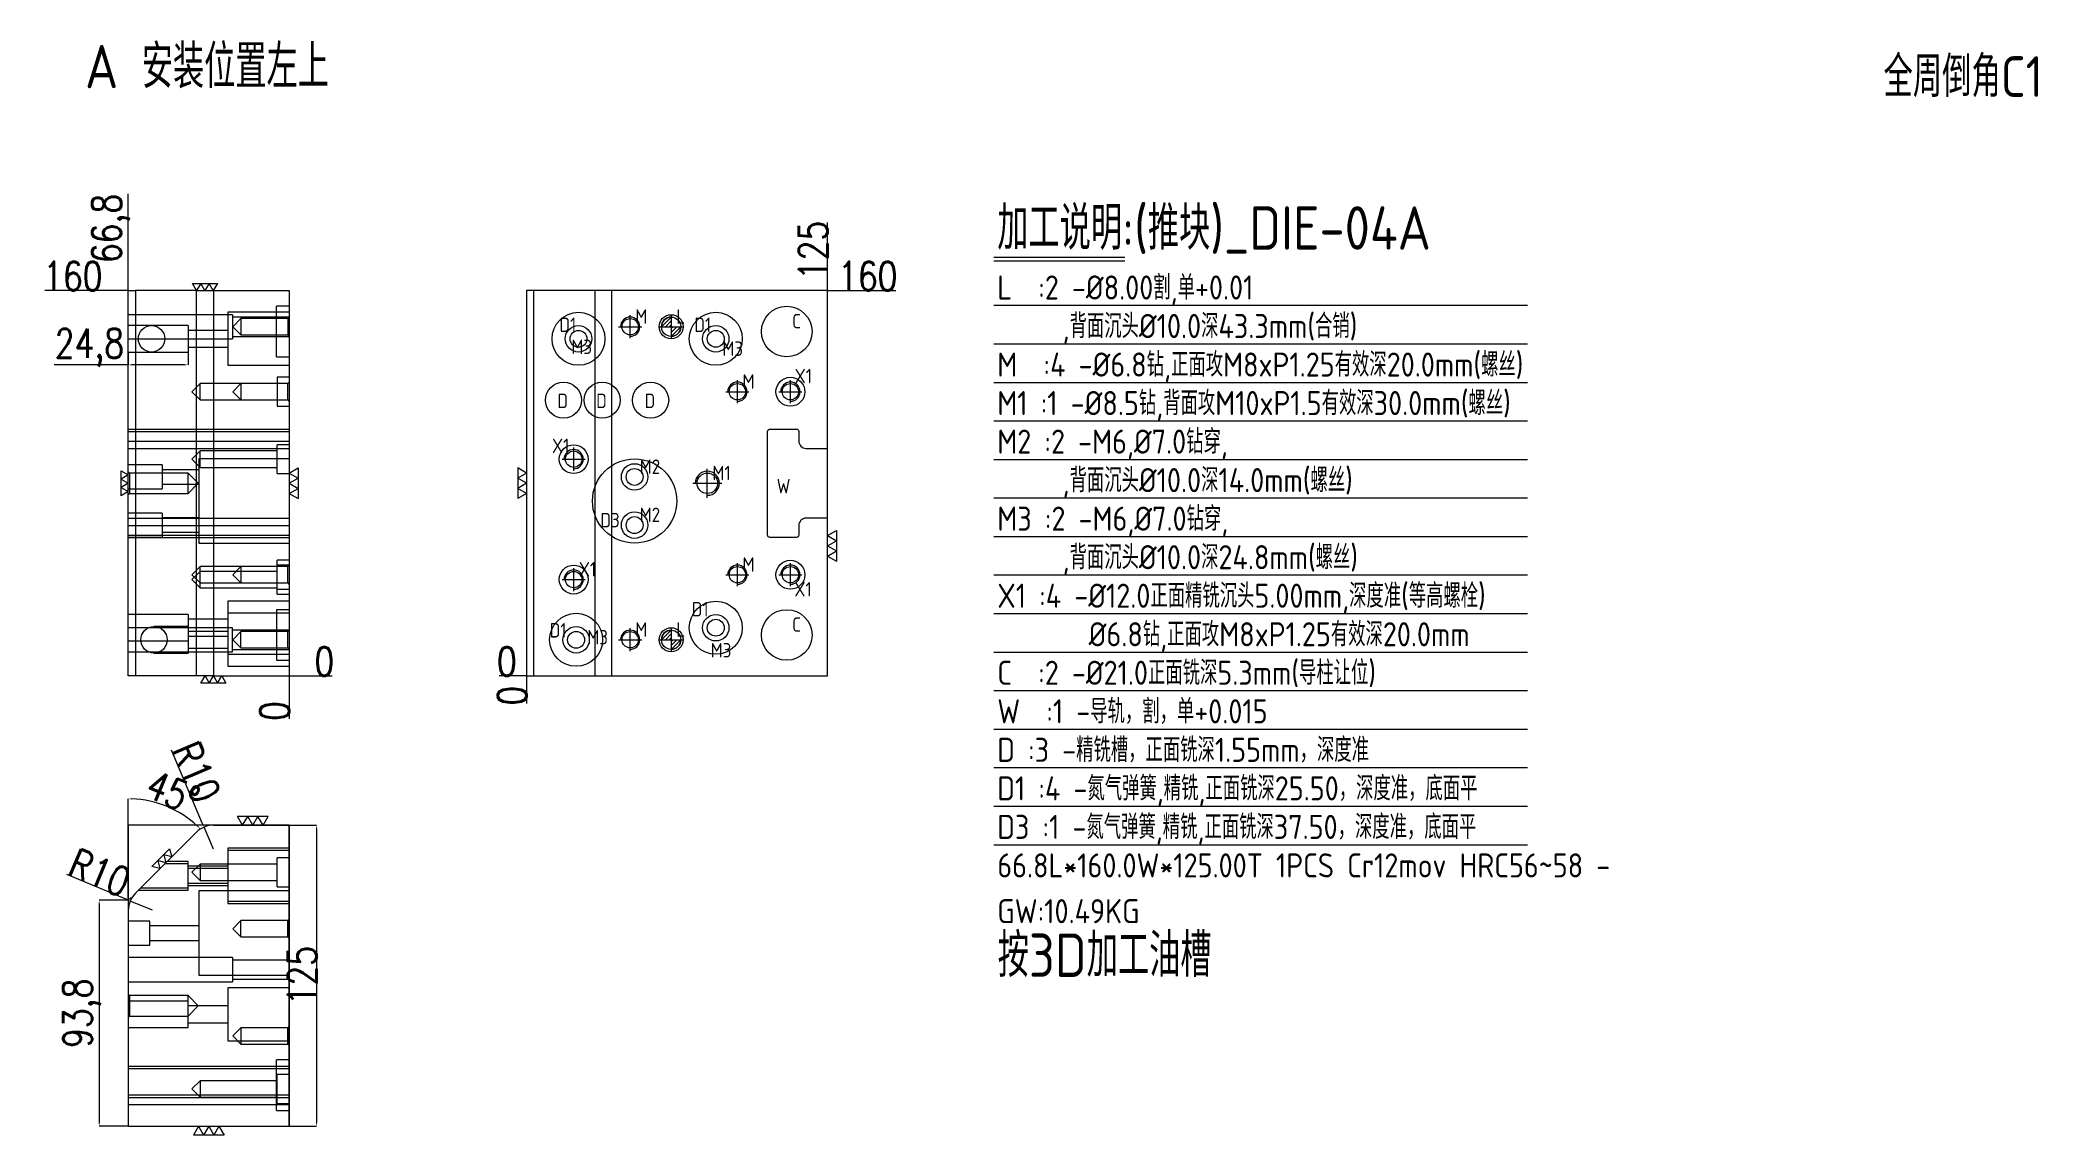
# Model space of a CAD drawing. Header units: millimetres. Extents: x 7754 to 8583, y 34807 to 35262.
import ezdxf

# ---------------------------------------------------------------- set-up
doc = ezdxf.new("R2010")
doc.units = ezdxf.units.MM
for name, pattern in [('CENTER', [0]), ('DASHED', [0]), ('DIVIDE', [0])]:
    doc.linetypes.add(name, pattern=pattern)
for name, color, linetype, lineweight in [('DIE', 20, 'Continuous', 20), ('DIE_W', 1, 'Continuous', 20), ('DIM', 4, 'Continuous', 20)]:
    doc.layers.add(name, color=color, linetype=linetype, lineweight=lineweight)
doc.styles.add('gbenor', font='gbenor.shx', dxfattribs={"bigfont": 'gbcbig.shx'})
doc.styles.add('TXT', font='txt.shx', dxfattribs={"width": 0.8, "bigfont": 'ctxt.shx'})
doc.dimstyles.new('零件', dxfattribs={"dimscale": 1.5, "dimtxt": 8, "dimasz": 1, "dimexe": 0, "dimexo": 0, "dimgap": 0, "dimtad": 1, "dimtxsty": 'TXT', "dimcen": 0, "dimclrd": 252, "dimclre": 252, "dimclrt": 4, "dimazin": 3, "dimtp": 0.001, "dimtm": 0.001, "dimtfac": 1, "dimtmove": 0, "dimatfit": 3, "dimlwd": 5, "dimlwe": 5})

# ---------------------------------------------------------------- blocks, each defined once
blk = doc.blocks.new('*D1109')
at = {"layer": 'Defpoints', "color": 0}
for p in [(7857.21, 34997.55), (7857.21, 34997.55), (7868.61, 34997.55)]:
    blk.add_point(p, dxfattribs=at)
at = {"layer": 'DIM', "color": 252, "lineweight": 5}
blk.add_line((7857.21, 34997.55), (7875.01, 34997.55), dxfattribs=at)
at = {"layer": 'DIM', "color": 4, "lineweight": 5, "insert": (7871.81, 35003.55), "char_height": 12, "attachment_point": 5, "style": 'TXT'}
blk.add_mtext('0', dxfattribs=at)
blk = doc.blocks.new('*D1110')
at = {"layer": 'Defpoints', "color": 0}
for p in [(7779.01, 35157.55), (7790.41, 35157.55), (7857.21, 34997.55)]:
    blk.add_point(p, dxfattribs=at)
at = {"layer": 'DIM', "color": 252, "lineweight": 5}
blk.add_line((7790.41, 35157.55), (7755.7, 35157.55), dxfattribs=at)
at = {"layer": 'DIM', "color": 4, "lineweight": 5, "insert": (7767.36, 35163.55), "char_height": 12, "attachment_point": 5, "style": 'TXT'}
blk.add_mtext('160', dxfattribs=at)
blk = doc.blocks.new('*D1111')
at = {"layer": 'Defpoints', "color": 0}
for p in [(7857.21, 34997.55), (7857.21, 34997.55), (7857.21, 34986.15)]:
    blk.add_point(p, dxfattribs=at)
at = {"layer": 'DIM', "color": 252, "lineweight": 5}
blk.add_line((7857.21, 34997.55), (7857.21, 34979.75), dxfattribs=at)
at = {"layer": 'DIM', "color": 4, "lineweight": 5, "insert": (7851.21, 34982.95), "char_height": 12, "attachment_point": 5, "rotation": 90, "style": 'TXT'}
blk.add_mtext('0', dxfattribs=at)
blk = doc.blocks.new('*D1112')
at = {"layer": 'Defpoints', "color": 0}
for p in [(7790.41, 35168.95), (7790.41, 35157.55), (7857.21, 34997.55)]:
    blk.add_point(p, dxfattribs=at)
at = {"layer": 'DIM', "color": 252, "lineweight": 5}
blk.add_line((7790.41, 35157.55), (7790.41, 35197.75), dxfattribs=at)
at = {"layer": 'DIM', "color": 4, "lineweight": 5, "insert": (7783.27, 35183.35), "char_height": 12, "attachment_point": 5, "rotation": 90, "style": 'TXT'}
blk.add_mtext('66,8', dxfattribs=at)
blk = doc.blocks.new('*D1113')
at = {"layer": 'Defpoints', "color": 0}
for p in [(7857.21, 34935.55), (7857.21, 34810.55), (7868.61, 34810.55)]:
    blk.add_point(p, dxfattribs=at)
at = {"layer": 'DIM', "color": 252, "lineweight": 5}
for p, q in [((7857.21, 34935.55), (7868.61, 34935.55)), ((7868.61, 34934.05), (7868.61, 34812.05)), ((7857.21, 34810.55), (7868.61, 34810.55))]:
    blk.add_line(p, q, dxfattribs=at)
at = {"layer": 'DIM', "color": 252}
for points in [[(7868.86, 34934.05), (7868.36, 34934.05), (7868.61, 34935.55)], [(7868.36, 34812.05), (7868.86, 34812.05), (7868.61, 34810.55)]]:
    blk.add_solid(points, dxfattribs=at)
at = {"layer": 'DIM', "color": 4, "lineweight": 5, "insert": (7862.61, 34873.05), "char_height": 12, "attachment_point": 5, "rotation": 90, "style": 'TXT'}
blk.add_mtext('125', dxfattribs=at)
blk = doc.blocks.new('*D1114')
at = {"layer": 'Defpoints', "color": 0}
for p in [(8080.84, 35157.55), (8085.84, 35157.55), (7955.84, 34997.55)]:
    blk.add_point(p, dxfattribs=at)
at = {"layer": 'DIM', "color": 252, "lineweight": 5}
blk.add_line((8080.84, 35157.55), (8109.15, 35157.55), dxfattribs=at)
at = {"layer": 'DIM', "color": 4, "lineweight": 5, "insert": (8097.49, 35163.55), "char_height": 12, "attachment_point": 5, "style": 'TXT'}
blk.add_mtext('160', dxfattribs=at)
blk = doc.blocks.new('*D1115')
at = {"layer": 'Defpoints', "color": 0}
for p in [(7950.84, 34997.55), (7955.84, 34997.55), (7955.84, 34997.55)]:
    blk.add_point(p, dxfattribs=at)
at = {"layer": 'DIM', "color": 252, "lineweight": 5}
blk.add_line((7955.84, 34997.55), (7944.44, 34997.55), dxfattribs=at)
at = {"layer": 'DIM', "color": 4, "lineweight": 5, "insert": (7947.64, 35003.55), "char_height": 12, "attachment_point": 5, "style": 'TXT'}
blk.add_mtext('0', dxfattribs=at)
blk = doc.blocks.new('*D1116')
at = {"layer": 'Defpoints', "color": 0}
for p in [(7955.84, 34997.55), (7955.84, 34997.55), (7955.84, 34992.55)]:
    blk.add_point(p, dxfattribs=at)
at = {"layer": 'DIM', "color": 252, "lineweight": 5}
blk.add_line((7955.84, 34997.55), (7955.84, 34986.15), dxfattribs=at)
at = {"layer": 'DIM', "color": 4, "lineweight": 5, "insert": (7949.84, 34989.35), "char_height": 12, "attachment_point": 5, "rotation": 90, "style": 'TXT'}
blk.add_mtext('0', dxfattribs=at)
blk = doc.blocks.new('*D1117')
at = {"layer": 'Defpoints', "color": 0}
for p in [(8080.84, 35162.55), (8080.84, 35157.55), (7955.84, 34997.55)]:
    blk.add_point(p, dxfattribs=at)
at = {"layer": 'DIM', "color": 252, "lineweight": 5}
blk.add_line((8080.84, 35157.55), (8080.84, 35185.87), dxfattribs=at)
at = {"layer": 'DIM', "color": 4, "lineweight": 5, "insert": (8074.84, 35174.21), "char_height": 12, "attachment_point": 5, "rotation": 90, "style": 'TXT'}
blk.add_mtext('125', dxfattribs=at)
blk = doc.blocks.new('pg_hx_L0')
at = {"color": 230}
for p, q in [((-0.6, 0), (0.6, 0)), ((-0.5, 0), (0, 0.5)), ((-0.3, 0), (0, 0.3)), ((-0.1, 0), (0, 0.1)), ((0, 0.6), (0, -0.6)), ((0.1, 0), (0, -0.1)), ((0.5, 0), (0, -0.5)), ((0.3, 0), (0, -0.3))]:
    blk.add_line(p, q, dxfattribs=at)
for start, end in [(90, 180), (270, 0)]:
    blk.add_arc((0, 0), 0.5, start, end, dxfattribs=at)
blk = doc.blocks.new('pg_hx_LLL0')
blk.add_blockref('pg_hx_L0', (0, 0))
blk = doc.blocks.new('*D1118')
at = {"layer": 'Defpoints', "color": 0}
for p in [(7791.19, 34904.06), (7800.41, 34900.21)]:
    blk.add_point(p, dxfattribs=at)
at = {"layer": 'DIM', "color": 252, "linetype": 'Continuous', "lineweight": 5}
for p, q in [((7789.8, 34904.64), (7764.84, 34915.06)), ((7800.41, 34900.21), (7791.19, 34904.06))]:
    blk.add_line(p, q, dxfattribs=at)
at = {"layer": 'DIM', "color": 252}
blk.add_solid([(7789.71, 34904.41), (7789.9, 34904.87), (7791.19, 34904.06)], dxfattribs=at)
at = {"layer": 'DIM', "color": 4, "lineweight": 5, "insert": (7778.54, 34915.84), "char_height": 12, "attachment_point": 5, "rotation": 337.34697, "style": 'TXT'}
blk.add_mtext('R10', dxfattribs=at)
blk = doc.blocks.new('*D1119')
at = {"layer": 'Defpoints', "color": 0}
for p in [(7821.85, 34934.76), (7825.76, 34925.55)]:
    blk.add_point(p, dxfattribs=at)
at = {"layer": 'DIM', "color": 252, "linetype": 'Continuous', "lineweight": 5}
for p, q in [((7821.27, 34936.14), (7808.3, 34966.7)), ((7825.76, 34925.55), (7821.85, 34934.76))]:
    blk.add_line(p, q, dxfattribs=at)
at = {"layer": 'DIM', "color": 252}
blk.add_solid([(7821.04, 34936.04), (7821.5, 34936.24), (7821.85, 34934.76)], dxfattribs=at)
at = {"layer": 'DIM', "color": 4, "lineweight": 5, "insert": (7818.65, 34957.68), "char_height": 12, "attachment_point": 5, "rotation": 292.99153, "style": 'TXT'}
blk.add_mtext('R10', dxfattribs=at)
blk = doc.blocks.new('*D1120')
at = {"layer": 'Defpoints', "color": 0}
for p in [(7790.41, 34904.35), (7778.31, 34810.55), (7790.41, 34810.55)]:
    blk.add_point(p, dxfattribs=at)
at = {"layer": 'DIM', "color": 252, "linetype": 'Continuous', "lineweight": 5}
for p, q in [((7790.41, 34904.35), (7778.31, 34904.35)), ((7778.31, 34902.85), (7778.31, 34812.05)), ((7790.41, 34810.55), (7778.31, 34810.55))]:
    blk.add_line(p, q, dxfattribs=at)
at = {"layer": 'DIM', "color": 252}
for points in [[(7778.56, 34902.85), (7778.06, 34902.85), (7778.31, 34904.35)], [(7778.06, 34812.05), (7778.56, 34812.05), (7778.31, 34810.55)]]:
    blk.add_solid(points, dxfattribs=at)
at = {"layer": 'DIM', "color": 4, "lineweight": 5, "insert": (7771.17, 34857.45), "char_height": 12, "attachment_point": 5, "rotation": 90, "style": 'TXT'}
blk.add_mtext('93,8', dxfattribs=at)
blk = doc.blocks.new('*D1121')
at = {"layer": 'Defpoints', "color": 0}
for p in [(7811.49, 34940.85), (7818.69, 34932.62), (7790.41, 34900.21), (7793.34, 34907.28), (7790.41, 34810.55)]:
    blk.add_point(p, dxfattribs=at)
at = {"layer": 'DIM', "color": 252, "linetype": 'Continuous', "lineweight": 5}
for p, q in [((7790.41, 34904.35), (7790.41, 34946.5)), ((7818.69, 34932.62), (7820.22, 34934.15))]:
    blk.add_line(p, q, dxfattribs=at)
blk.add_arc((7790.41, 34904.35), 42.15, 47.03933, 87.96067, dxfattribs=at)
at = {"layer": 'DIM', "color": 252}
for points in [[(7791.92, 34946.72), (7791.91, 34946.22), (7790.41, 34946.5)], [(7818.96, 34935.01), (7819.31, 34935.37), (7820.22, 34934.15)]]:
    blk.add_solid(points, dxfattribs=at)
at = {"layer": 'DIM', "color": 4, "lineweight": 5, "insert": (7808.95, 34949.1), "char_height": 12, "attachment_point": 5, "rotation": 337.5, "style": 'TXT'}
blk.add_mtext('45%%d', dxfattribs=at)
blk = doc.blocks.new('*D1122')
at = {"layer": 'Defpoints', "color": 0}
for p in [(7790.41, 35132.05), (7815.21, 35132.05), (7790.41, 35126.71)]:
    blk.add_point(p, dxfattribs=at)
at = {"layer": 'DIM', "color": 252, "linetype": 'Continuous', "lineweight": 5}
for p, q in [((7790.41, 35132.05), (7790.41, 35126.71)), ((7815.21, 35132.05), (7815.21, 35126.71)), ((7790.41, 35126.71), (7759.66, 35126.71)), ((7813.71, 35126.71), (7791.91, 35126.71))]:
    blk.add_line(p, q, dxfattribs=at)
at = {"layer": 'DIM', "color": 252}
for points in [[(7791.91, 35126.96), (7791.91, 35126.46), (7790.41, 35126.71)], [(7813.71, 35126.46), (7813.71, 35126.96), (7815.21, 35126.71)]]:
    blk.add_solid(points, dxfattribs=at)
at = {"layer": 'DIM', "color": 4, "lineweight": 5, "insert": (7774.29, 35133.85), "char_height": 12, "attachment_point": 5, "style": 'TXT'}
blk.add_mtext('24,8', dxfattribs=at)

msp = doc.modelspace()

# ---------------------------------------------------------------- linework, layer by layer
at = {"layer": 'DIE', "color": 2, "linetype": 'Continuous', "lineweight": 5}
for p, q in [((7790.414, 35157.552), (7793.343, 35157.552)), ((7790.414, 34997.552), (7790.414, 35157.552)), ((7818.687, 35157.552), (7793.343, 35157.552)), ((7818.687, 35157.552), (7825.758, 35157.552)), ((7825.758, 35157.552), (7857.214, 35157.552)), ((7857.214, 35157.552), (7857.214, 34997.552)), ((8080.837, 35157.552), (7955.837, 35157.552)), ((7955.837, 35157.552), (7955.837, 34997.552)), ((8080.837, 35092.052), (8080.837, 35157.552)), ((8080.837, 34997.552), (8080.837, 35063.052)), ((7793.343, 34997.552), (7790.414, 34997.552)), ((7818.687, 34997.552), (7793.343, 34997.552)), ((7825.758, 34997.552), (7818.687, 34997.552)), ((7825.758, 34997.552), (7857.214, 34997.552)), ((7955.837, 34997.552), (8080.837, 34997.552)), ((7818.687, 34932.623), (7793.343, 34907.28)), ((7825.758, 34935.552), (7857.214, 34935.552)), ((7857.214, 34935.552), (7857.214, 34810.552)), ((7790.414, 34900.209), (7790.414, 34810.552)), ((7790.414, 34810.552), (7857.214, 34810.552))]:
    msp.add_line(p, q, dxfattribs=at)
at = {"layer": 'DIE', "color": 155, "linetype": 'Continuous', "lineweight": 5}
for p, q in [((7793.343, 35157.552), (7793.343, 34997.552)), ((7818.687, 34997.552), (7818.687, 35157.552)), ((7825.758, 35157.552), (7825.758, 34997.552))]:
    msp.add_line(p, q, dxfattribs=at)
at = {"layer": 'DIE', "color": 155, "linetype": 'DASHED', "lineweight": 5, "ltscale": 0.518193}
for p, q in [((7958.766, 34997.552), (7958.766, 35157.552)), ((7984.11, 35157.552), (7984.11, 34997.552)), ((7991.181, 34997.552), (7991.181, 35157.552)), ((7790.414, 35099.052), (7857.214, 35099.052)), ((7790.414, 35099.052), (7857.214, 35099.052)), ((7790.414, 35095.052), (7857.214, 35095.052)), ((7790.414, 35060.052), (7857.214, 35060.052)), ((7790.414, 35056.052), (7857.214, 35056.052)), ((7790.414, 35056.052), (7857.214, 35056.052)), ((7790.414, 34834.522), (7857.214, 34834.522)), ((7790.414, 34834.522), (7857.214, 34834.522)), ((7790.414, 34823.522), (7857.214, 34823.522)), ((7790.414, 34823.522), (7857.214, 34823.522)), ((7790.414, 34819.522), (7857.214, 34819.522)), ((7790.414, 34819.522), (7857.214, 34819.522))]:
    msp.add_line(p, q, dxfattribs=at)
at = {"layer": 'DIE', "color": 31, "linetype": 'DASHED', "lineweight": 5, "ltscale": 0.518193}
for p, q in [((7857.214, 35148.554), (7831.714, 35148.554)), ((7831.714, 35148.554), (7831.714, 35137.552)), ((7857.214, 35151.052), (7851.914, 35151.052)), ((7851.914, 35130.052), (7851.914, 35151.052)), ((7833.714, 35147.552), (7790.414, 35147.552)), ((7800.086, 35143.052), (7790.414, 35143.052)), ((7815.214, 35143.052), (7800.085, 35143.052)), ((7815.214, 35143.052), (7815.214, 35132.052)), ((7831.714, 35141.052), (7815.214, 35141.052)), ((7833.714, 35147.552), (7833.714, 35142.552)), ((7833.714, 35142.552), (7833.714, 35137.552)), ((7790.414, 35137.552), (7833.714, 35137.552)), ((7790.414, 35132.052), (7800.086, 35132.052)), ((7800.085, 35132.052), (7815.214, 35132.052)), ((7815.214, 35134.052), (7831.714, 35134.052)), ((7831.714, 35137.552), (7831.714, 35126.551)), ((7831.714, 35126.551), (7857.214, 35126.551)), ((7851.914, 35130.052), (7857.214, 35130.052)), ((7857.214, 35121.554), (7852.214, 35121.554)), ((7852.214, 35121.554), (7852.214, 35109.551)), ((7852.214, 35109.551), (7857.214, 35109.551)), ((7857.214, 35093.554), (7852.214, 35093.554)), ((7852.214, 35081.551), (7852.214, 35093.554)), ((7804.414, 35085.177), (7790.414, 35085.177)), ((7804.414, 35085.177), (7804.414, 35075.177)), ((7819.714, 35083.177), (7804.414, 35083.177)), ((7857.214, 35087.679), (7819.714, 35087.679)), ((7819.714, 35087.679), (7819.714, 35070.177)), ((7790.414, 35075.177), (7804.414, 35075.177)), ((7804.414, 35077.177), (7819.714, 35077.177)), ((7852.214, 35081.551), (7857.214, 35081.551)), ((7819.714, 35070.177), (7819.714, 35052.676)), ((7804.414, 35065.177), (7790.414, 35065.177)), ((7804.414, 35065.177), (7804.414, 35055.177)), ((7819.714, 35063.177), (7804.414, 35063.177)), ((7804.414, 35057.177), (7819.714, 35057.177)), ((7790.414, 35055.177), (7804.414, 35055.177)), ((7819.714, 35052.676), (7857.214, 35052.676)), ((7857.214, 35045.554), (7852.214, 35045.554)), ((7852.214, 35043.554), (7852.214, 35045.554)), ((7857.214, 35043.554), (7852.214, 35043.554)), ((7852.214, 35031.551), (7852.214, 35043.554)), ((7852.214, 35033.551), (7857.214, 35033.551)), ((7857.214, 35028.554), (7831.714, 35028.554)), ((7831.714, 35028.554), (7831.714, 35023.554)), ((7857.214, 35025.052), (7851.914, 35025.052)), ((7851.914, 35025.052), (7851.914, 35004.052)), ((7852.214, 35031.551), (7857.214, 35031.551)), ((7815.214, 35023.052), (7790.414, 35023.052)), ((7833.714, 35017.552), (7790.414, 35017.552)), ((7815.214, 35018.052), (7801.085, 35018.052)), ((7815.214, 35023.052), (7815.214, 35018.052)), ((7831.714, 35021.052), (7815.214, 35021.052)), ((7815.214, 35018.052), (7815.214, 35007.052)), ((7831.714, 35016.052), (7815.214, 35016.052)), ((7857.214, 35023.554), (7831.714, 35023.554)), ((7831.714, 35023.554), (7831.714, 35012.552)), ((7833.714, 35012.552), (7833.714, 35017.552)), ((7790.414, 35012.052), (7815.214, 35012.052)), ((7790.414, 35007.552), (7833.714, 35007.552)), ((7815.214, 35014.052), (7831.714, 35014.052)), ((7815.214, 35009.052), (7831.714, 35009.052)), ((7831.714, 35012.552), (7831.714, 35001.551)), ((7833.714, 35007.552), (7833.714, 35012.552)), ((7801.085, 35007.052), (7815.214, 35007.052)), ((7831.714, 35006.551), (7857.214, 35006.551)), ((7831.714, 35001.551), (7857.214, 35001.551)), ((7851.914, 35004.052), (7857.214, 35004.052)), ((7857.214, 34926.024), (7831.714, 34926.024)), ((7831.714, 34926.024), (7831.714, 34904.021)), ((7857.214, 34925.024), (7831.714, 34925.024)), ((7815.214, 34919.522), (7805.585, 34919.522)), ((7815.214, 34920.522), (7806.585, 34920.522)), ((7815.214, 34909.522), (7815.214, 34920.522)), ((7831.714, 34918.522), (7815.214, 34918.522)), ((7831.714, 34917.522), (7815.214, 34917.522)), ((7857.214, 34922.024), (7852.214, 34922.024)), ((7852.214, 34910.021), (7852.214, 34922.024)), ((7794.585, 34908.522), (7815.214, 34908.522)), ((7795.585, 34909.522), (7815.214, 34909.522)), ((7815.214, 34911.522), (7831.714, 34911.522)), ((7815.214, 34910.522), (7831.714, 34910.522)), ((7815.214, 34908.522), (7815.214, 34909.522)), ((7857.214, 34908.224), (7819.714, 34908.224)), ((7819.714, 34908.224), (7819.714, 34873.221)), ((7852.214, 34910.021), (7857.214, 34910.021)), ((7831.714, 34904.021), (7857.214, 34904.021)), ((7831.714, 34904.021), (7831.714, 34903.021)), ((7831.714, 34903.021), (7857.214, 34903.021)), ((7799.414, 34895.722), (7790.414, 34895.722)), ((7799.414, 34885.722), (7799.414, 34895.722)), ((7819.714, 34893.722), (7799.414, 34893.722)), ((7790.414, 34885.722), (7799.414, 34885.722)), ((7799.414, 34887.722), (7819.714, 34887.722)), ((7833.714, 34880.552), (7790.414, 34880.552)), ((7833.714, 34880.552), (7833.714, 34870.552)), ((7790.414, 34870.552), (7833.714, 34870.552)), ((7819.714, 34873.221), (7857.214, 34873.221)), ((7857.214, 34868.024), (7831.714, 34868.024)), ((7831.714, 34868.024), (7831.714, 34846.021)), ((7815.214, 34862.522), (7790.414, 34862.522)), ((7815.214, 34851.522), (7815.214, 34862.522)), ((7831.714, 34860.522), (7815.214, 34860.522)), ((7790.414, 34851.522), (7815.214, 34851.522)), ((7815.214, 34853.522), (7831.714, 34853.522)), ((7831.714, 34846.021), (7857.214, 34846.021)), ((7857.214, 34838.052), (7851.914, 34838.052)), ((7851.914, 34817.052), (7851.914, 34838.052)), ((7857.214, 34832.024), (7852.214, 34832.024)), ((7852.214, 34820.021), (7852.214, 34832.024)), ((7851.914, 34817.052), (7857.214, 34817.052)), ((7852.214, 34820.021), (7857.214, 34820.021))]:
    msp.add_line(p, q, dxfattribs=at)
at = {"layer": 'DIE', "color": 5, "linetype": 'DASHED', "lineweight": 5, "ltscale": 0.518193}
for p, q in [((7837.214, 35145.955), (7833.811, 35142.552)), ((7833.811, 35142.552), (7837.214, 35139.149)), ((7856.617, 35145.955), (7837.214, 35145.955)), ((7837.214, 35145.955), (7837.214, 35139.149)), ((7857.214, 35146.552), (7856.617, 35145.955)), ((7856.617, 35145.955), (7856.617, 35139.149)), ((7837.214, 35139.149), (7856.617, 35139.149)), ((7856.617, 35139.149), (7857.214, 35138.552)), ((7820.214, 35118.955), (7816.811, 35115.552)), ((7816.811, 35115.552), (7820.214, 35112.149)), ((7837.214, 35118.955), (7820.214, 35118.955)), ((7820.214, 35115.552), (7820.214, 35118.955)), ((7820.214, 35112.149), (7820.214, 35115.552)), ((7837.214, 35118.955), (7833.811, 35115.552)), ((7833.811, 35115.552), (7837.214, 35112.149)), ((7856.617, 35118.955), (7837.214, 35118.955)), ((7837.214, 35118.955), (7837.214, 35115.552)), ((7837.214, 35115.552), (7837.214, 35112.149)), ((7857.214, 35119.552), (7856.617, 35118.955)), ((7856.617, 35112.149), (7856.617, 35118.955)), ((7820.214, 35112.149), (7837.214, 35112.149)), ((7837.214, 35112.149), (7856.617, 35112.149)), ((7856.617, 35112.149), (7857.214, 35111.552)), ((7820.214, 35090.955), (7816.811, 35087.552)), ((7852.214, 35090.955), (7820.214, 35090.955)), ((7820.214, 35087.552), (7820.214, 35090.955)), ((7790.961, 35081.805), (7790.414, 35082.352)), ((7816.811, 35087.552), (7820.214, 35084.149)), ((7820.214, 35084.149), (7820.214, 35087.552)), ((7820.214, 35084.149), (7852.214, 35084.149)), ((7815.214, 35081.805), (7790.961, 35081.805)), ((7790.961, 35081.805), (7790.961, 35077.552)), ((7790.961, 35077.552), (7790.961, 35073.299)), ((7819.467, 35077.552), (7815.214, 35081.805)), ((7815.214, 35073.299), (7815.214, 35081.805)), ((7815.214, 35073.299), (7819.467, 35077.552)), ((7790.414, 35072.752), (7790.961, 35073.299)), ((7790.961, 35073.299), (7815.214, 35073.299)), ((7820.214, 35042.955), (7816.811, 35039.552)), ((7820.214, 35040.955), (7816.811, 35037.552)), ((7837.214, 35042.955), (7820.214, 35042.955)), ((7820.214, 35040.955), (7820.214, 35042.955)), ((7852.214, 35040.955), (7820.214, 35040.955)), ((7820.214, 35037.552), (7820.214, 35040.955)), ((7837.214, 35042.955), (7833.811, 35039.552)), ((7856.617, 35042.955), (7837.214, 35042.955)), ((7837.214, 35042.955), (7837.214, 35039.552)), ((7857.214, 35043.552), (7856.617, 35042.955)), ((7856.617, 35036.149), (7856.617, 35042.955)), ((7816.811, 35039.552), (7820.214, 35036.149)), ((7816.811, 35037.552), (7820.214, 35034.149)), ((7820.214, 35034.149), (7820.214, 35037.552)), ((7820.214, 35036.149), (7837.214, 35036.149)), ((7820.214, 35034.149), (7852.214, 35034.149)), ((7833.811, 35039.552), (7837.214, 35036.149)), ((7837.214, 35039.552), (7837.214, 35036.149)), ((7837.214, 35036.149), (7856.617, 35036.149)), ((7856.617, 35036.149), (7857.214, 35035.552)), ((7837.214, 35015.955), (7833.811, 35012.552)), ((7856.617, 35015.955), (7837.214, 35015.955)), ((7837.214, 35009.149), (7837.214, 35015.955)), ((7857.214, 35016.552), (7856.617, 35015.955)), ((7856.617, 35009.149), (7856.617, 35015.955)), ((7833.811, 35012.552), (7837.214, 35009.149)), ((7837.214, 35009.149), (7856.617, 35009.149)), ((7856.617, 35009.149), (7857.214, 35008.552)), ((7820.214, 34919.425), (7816.811, 34916.022)), ((7816.811, 34916.022), (7820.214, 34912.619)), ((7852.214, 34919.425), (7820.214, 34919.425)), ((7820.214, 34919.425), (7820.214, 34912.619)), ((7820.214, 34912.619), (7852.214, 34912.619)), ((7837.214, 34895.955), (7833.811, 34892.552)), ((7833.811, 34892.552), (7837.214, 34889.149)), ((7856.617, 34895.955), (7837.214, 34895.955)), ((7837.214, 34892.552), (7837.214, 34895.955)), ((7837.214, 34889.149), (7837.214, 34892.552)), ((7857.214, 34896.552), (7856.617, 34895.955)), ((7856.617, 34889.149), (7856.617, 34895.955)), ((7837.214, 34889.149), (7856.617, 34889.149)), ((7856.617, 34889.149), (7857.214, 34888.552)), ((7790.961, 34864.775), (7790.414, 34865.322)), ((7815.214, 34864.775), (7790.961, 34864.775)), ((7790.961, 34864.775), (7790.961, 34856.269)), ((7819.467, 34860.522), (7815.214, 34864.775)), ((7815.214, 34862.522), (7815.214, 34864.775)), ((7815.214, 34856.269), (7819.467, 34860.522)), ((7790.414, 34855.722), (7790.961, 34856.269)), ((7790.961, 34856.269), (7815.214, 34856.269)), ((7837.214, 34851.425), (7833.811, 34848.022)), ((7856.617, 34851.425), (7837.214, 34851.425)), ((7837.214, 34851.425), (7837.214, 34844.619)), ((7857.214, 34852.022), (7856.617, 34851.425)), ((7856.617, 34844.619), (7856.617, 34851.425)), ((7833.811, 34848.022), (7837.214, 34844.619)), ((7837.214, 34844.619), (7856.617, 34844.619)), ((7856.617, 34844.619), (7857.214, 34844.022)), ((7820.214, 34829.425), (7816.811, 34826.022)), ((7816.811, 34826.022), (7820.214, 34822.619)), ((7852.214, 34829.425), (7820.214, 34829.425)), ((7820.214, 34829.425), (7820.214, 34822.619)), ((7820.214, 34822.619), (7852.214, 34822.619))]:
    msp.add_line(p, q, dxfattribs=at)
at = {"layer": 'DIE', "color": 2, "linetype": 'DASHED', "lineweight": 5, "ltscale": 0.518193}
for p, q in [((7857.214, 35119.577), (7857.164, 35119.577)), ((7857.164, 35119.577), (7857.164, 35104.577)), ((7857.164, 35104.577), (7857.214, 35104.577)), ((7857.214, 34927.772), (7857.164, 34927.772)), ((7857.164, 34912.772), (7857.164, 34927.772)), ((7857.164, 34912.772), (7857.214, 34912.772)), ((7857.214, 34911.672), (7857.164, 34911.672)), ((7857.164, 34896.672), (7857.164, 34911.672)), ((7857.164, 34896.672), (7857.214, 34896.672)), ((7857.214, 34891.572), (7857.164, 34891.572)), ((7857.164, 34876.572), (7857.164, 34891.572)), ((7857.164, 34876.572), (7857.214, 34876.572))]:
    msp.add_line(p, q, dxfattribs=at)
at = {"layer": 'DIE', "color": 8, "linetype": 'DIVIDE', "lineweight": 5, "ltscale": 0.01}
for p, q in [((7791.556, 34905.493), (7790.414, 34904.351)), ((7790.414, 34904.351), (7790.414, 34902.736))]:
    msp.add_line(p, q, dxfattribs=at)
at = {"layer": 'DIE', "color": 1, "linetype": 'Continuous', "lineweight": 5}
msp.add_lwpolyline([(8080.837, 35063.052), (8071.867, 35063.052, 0.4142136), (8068.867, 35060.052), (8068.867, 35056.052, -0.4142136), (8067.867, 35055.052), (8056.867, 35055.052, -0.4142136), (8055.867, 35056.052), (8055.867, 35099.052, -0.4142136), (8056.867, 35100.052), (8067.867, 35100.052, -0.4142136), (8068.867, 35099.052), (8068.867, 35095.052, 0.4142136), (8071.867, 35092.052), (8080.837, 35092.052)], format="xyb", dxfattribs=at)
at = {"layer": 'DIE', "color": 2, "linetype": 'Continuous', "lineweight": 5}
for centre, radius in [((7977.367, 35137.552), 11.002), ((8034.367, 35137.552), 11.002), ((8063.837, 35140.552), 10.5), ((7971.117, 35112.077), 7.5), ((7987.217, 35112.077), 7.5), ((8007.317, 35112.077), 7.5), ((8065.367, 35115.552), 6.002), ((7975.367, 35087.552), 6.002), ((8000.667, 35070.177), 17.502), ((7975.367, 35037.552), 6.002), ((8065.367, 35039.552), 6.002), ((8034.367, 35017.552), 11.002), ((8063.837, 35014.552), 10.5), ((7976.367, 35012.552), 11.002)]:
    msp.add_circle(centre, radius, dxfattribs=at)
at = {"layer": 'DIE', "color": 42, "linetype": 'Continuous', "lineweight": 5}
for centre, radius in [((7800.085, 35137.552), 5.5), ((7977.367, 35137.552), 3.5), ((7998.837, 35142.552), 3.403), ((8034.367, 35137.552), 3.5), ((8043.367, 35115.552), 3.403), ((8065.367, 35115.552), 3.403), ((7975.367, 35087.552), 3.403), ((8000.667, 35080.177), 3.5), ((8000.667, 35060.177), 3.5), ((7975.367, 35037.552), 3.403), ((8043.367, 35039.552), 3.403), ((8065.367, 35039.552), 3.403), ((7801.085, 35012.552), 5.5), ((7976.367, 35012.552), 3.5), ((7998.837, 35012.552), 3.403), ((8034.367, 35017.552), 3.5)]:
    msp.add_circle(centre, radius, dxfattribs=at)
at = {"layer": 'DIE', "color": 30, "linetype": 'DASHED', "lineweight": 5, "ltscale": 0.518193}
for centre, radius in [((7977.367, 35137.552), 5.5), ((8015.837, 35142.552), 5), ((8034.367, 35137.552), 5.5), ((8000.667, 35080.177), 5.5), ((8030.867, 35077.552), 4.253), ((8000.667, 35060.177), 5.5), ((7976.367, 35012.552), 5.5), ((8015.837, 35012.552), 5), ((8034.367, 35017.552), 5.5)]:
    msp.add_circle(centre, radius, dxfattribs=at)
at = {"layer": 'DIE', "color": 1, "linetype": 'Continuous', "lineweight": 5}
for centre in [(8015.837, 35142.552), (8015.837, 35012.552)]:
    msp.add_circle(centre, 4, dxfattribs=at)
at = {"layer": 'DIE', "color": 42, "linetype": 'Continuous', "lineweight": 5}
for centre in [(7998.837, 35142.552), (8043.367, 35115.552), (8065.367, 35115.552), (7975.367, 35087.552), (7975.367, 35037.552), (8043.367, 35039.552), (8065.367, 35039.552), (7998.837, 35012.552)]:
    msp.add_arc(centre, 4, 270, 180, dxfattribs=at)
at = {"layer": 'DIE', "color": 30, "linetype": 'DASHED', "lineweight": 5, "ltscale": 0.518193}
msp.add_arc((8030.867, 35077.552), 5, 270, 180, dxfattribs=at)
at = {"layer": 'DIE', "color": 2, "linetype": 'Continuous', "lineweight": 5}
for centre, start, end in [((7825.758, 34925.552), 90, 135), ((7800.414, 34900.209), 135, 180)]:
    msp.add_arc(centre, 10, start, end, dxfattribs=at)
at = {"layer": 'DIE_W', "color": 1, "linetype": 'DASHED', "lineweight": 5, "ltscale": 0.518193}
for p, q in [((7857.214, 35146.552), (7833.714, 35146.552)), ((7833.714, 35138.552), (7857.214, 35138.552)), ((7790.414, 35100.052), (7857.214, 35100.052)), ((7790.414, 35092.052), (7857.214, 35092.052)), ((7790.414, 35063.052), (7857.214, 35063.052)), ((7790.414, 35055.052), (7857.214, 35055.052)), ((7857.214, 35016.552), (7833.714, 35016.552)), ((7833.714, 35008.552), (7857.214, 35008.552)), ((7857.214, 34879.552), (7833.714, 34879.552)), ((7833.714, 34871.552), (7857.214, 34871.552)), ((7790.414, 34835.522), (7857.214, 34835.522)), ((7790.414, 34822.522), (7857.214, 34822.522))]:
    msp.add_line(p, q, dxfattribs=at)
at = {"layer": 'DIE_W', "color": 1, "linetype": 'CENTER', "lineweight": 5, "ltscale": 0.518193}
for p, q in [((7994.037, 35142.552), (8003.637, 35142.552)), ((7998.837, 35137.752), (7998.837, 35147.352)), ((8038.567, 35115.552), (8048.167, 35115.552)), ((8043.367, 35110.752), (8043.367, 35120.352)), ((8060.567, 35115.552), (8070.167, 35115.552)), ((8065.367, 35110.752), (8065.367, 35120.352)), ((7975.367, 35082.752), (7975.367, 35092.352)), ((7970.567, 35087.552), (7980.167, 35087.552)), ((8030.867, 35071.552), (8030.867, 35083.552)), ((8024.867, 35077.552), (8036.867, 35077.552)), ((7975.367, 35032.752), (7975.367, 35042.352)), ((8043.367, 35034.752), (8043.367, 35044.352)), ((8065.367, 35034.752), (8065.367, 35044.352)), ((7970.567, 35037.552), (7980.167, 35037.552)), ((8038.567, 35039.552), (8048.167, 35039.552)), ((8060.567, 35039.552), (8070.167, 35039.552)), ((7998.837, 35007.752), (7998.837, 35017.352)), ((7994.037, 35012.552), (8003.637, 35012.552))]:
    msp.add_line(p, q, dxfattribs=at)
at = {"layer": 'DIM', "color": 8, "linetype": 'Continuous', "lineweight": 5}
for p, q in [((8149.779, 35171.453), (8204.211, 35171.453)), ((8149.779, 35169.953), (8204.211, 35169.953)), ((8149.779, 35151.453), (8371.409, 35151.453)), ((8149.779, 35135.453), (8371.409, 35135.453)), ((8149.779, 35119.453), (8371.409, 35119.453)), ((8149.779, 35103.453), (8371.409, 35103.453)), ((8149.779, 35087.453), (8371.409, 35087.453)), ((8149.779, 35071.453), (8371.409, 35071.453)), ((8149.779, 35055.453), (8371.409, 35055.453)), ((8149.779, 35039.453), (8371.409, 35039.453)), ((8149.779, 35023.453), (8371.409, 35023.453)), ((8149.779, 35007.453), (8371.409, 35007.453)), ((8149.779, 34991.453), (8371.409, 34991.453)), ((8149.779, 34975.453), (8371.409, 34975.453)), ((8149.779, 34959.453), (8371.409, 34959.453)), ((8149.779, 34943.453), (8371.409, 34943.453)), ((8149.779, 34927.453), (8371.409, 34927.453))]:
    msp.add_line(p, q, dxfattribs=at)
at = {"layer": 'DIM', "color": 20, "linetype": 'Continuous', "lineweight": 5}
for p, q in [((7857.214, 35081.796), (7860.889, 35083.917)), ((7860.889, 35083.917), (7860.889, 35071.187)), ((7955.837, 35081.796), (7952.163, 35083.917)), ((7952.163, 35083.917), (7952.163, 35071.187)), ((7857.214, 35081.796), (7860.889, 35079.674)), ((7857.214, 35077.552), (7860.889, 35079.674)), ((7857.214, 35077.552), (7860.889, 35075.431)), ((7857.214, 35073.309), (7860.889, 35075.431)), ((7955.837, 35081.796), (7952.163, 35079.674)), ((7955.837, 35077.552), (7952.163, 35079.674)), ((7955.837, 35077.552), (7952.163, 35075.431)), ((7955.837, 35073.309), (7952.163, 35075.431)), ((7857.214, 35073.309), (7860.889, 35071.187)), ((7955.837, 35073.309), (7952.163, 35071.187)), ((8080.837, 35055.793), (8084.512, 35057.915)), ((8084.512, 35057.915), (8084.512, 35045.185)), ((8080.837, 35055.793), (8084.512, 35053.672)), ((8080.837, 35051.55), (8084.512, 35053.672)), ((8080.837, 35051.55), (8084.512, 35049.428)), ((8080.837, 35047.307), (8084.512, 35049.428)), ((8080.837, 35047.307), (8084.512, 35045.185)), ((7837.872, 34935.552), (7835.75, 34939.227)), ((7848.48, 34939.227), (7835.75, 34939.227)), ((7837.872, 34935.552), (7839.993, 34939.227)), ((7842.115, 34935.552), (7839.993, 34939.227)), ((7842.115, 34935.552), (7844.236, 34939.227)), ((7846.358, 34935.552), (7844.236, 34939.227)), ((7846.358, 34935.552), (7848.48, 34939.227)), ((7819.571, 34810.552), (7817.449, 34806.878)), ((7819.571, 34810.552), (7821.693, 34806.878)), ((7823.814, 34810.552), (7821.693, 34806.878)), ((7823.814, 34810.552), (7825.936, 34806.878)), ((7828.057, 34810.552), (7825.936, 34806.878)), ((7828.057, 34810.552), (7830.179, 34806.878)), ((7830.179, 34806.878), (7817.449, 34806.878))]:
    msp.add_line(p, q, dxfattribs=at)
at = {"layer": 'DIM', "linetype": 'Continuous', "lineweight": 5}
for points in [[(7827.418, 35160.552), (7825.686, 35157.552), (7823.954, 35160.552), (7822.222, 35157.552), (7820.49, 35160.552), (7818.758, 35157.552), (7817.026, 35160.552), (7827.418, 35160.552)], [(7787.414, 35082.748), (7790.414, 35081.016), (7787.414, 35079.284), (7790.414, 35077.552), (7787.414, 35075.82), (7790.414, 35074.088), (7787.414, 35072.356), (7787.414, 35082.748)], [(7820.561, 34994.552), (7822.294, 34997.552), (7824.026, 34994.552), (7825.758, 34997.552), (7827.49, 34994.552), (7829.222, 34997.552), (7830.954, 34994.552), (7820.561, 34994.552)], [(7807.568, 34925.747), (7808.464, 34922.401), (7805.118, 34923.298), (7806.015, 34919.952), (7802.669, 34920.848), (7803.565, 34917.502), (7800.219, 34918.399), (7807.568, 34925.747)]]:
    msp.add_lwpolyline(points, close=True, dxfattribs=at)
at = {"layer": 'DIM', "color": 252, "linetype": 'DASHED', "lineweight": 5}
msp.add_lwpolyline([(7955.837, 35157.552), (7955.837, 34997.552), (8080.837, 34997.552), (8080.837, 35157.552)], close=True, dxfattribs=at)
at = {"layer": 'DIM', "color": 8, "linetype": 'DASHED', "lineweight": 5, "ltscale": 0.518193}
msp.add_lwpolyline([(7790.414, 34810.552), (7857.214, 34810.552), (7857.214, 34935.552), (7790.414, 34935.552)], close=True, dxfattribs=at)

# ---------------------------------------------------------------- block references
at = {"layer": 'DIE', "lineweight": 5, "ltscale": 0.518193, "xscale": 8, "yscale": 8, "zscale": 8}
for p in [(8015.837, 35142.552), (8015.837, 35012.552)]:
    msp.add_blockref('pg_hx_LLL0', p, dxfattribs=at)

# ---------------------------------------------------------------- texts
at = {"layer": 'DIM', "color": 21, "lineweight": 5, "style": 'gbenor'}
for s, p in [('A 安装位置左上', (7772.44, 35241.619)), ('按3D加工油槽', (8151.447, 34872.56))]:
    msp.add_text(s, height=18, dxfattribs=at).set_placement(p)
at = {"layer": 'DIM', "color": 6, "lineweight": 5, "style": 'gbenor'}
msp.add_text('全周倒角C1', height=16.9, dxfattribs=at).set_placement((8519.321, 35237.969))
at = {"layer": 'DIM', "color": 4, "lineweight": 5, "style": 'gbenor'}
for s, height, p in [('加工说明:(推块)_DIE-04A', 18, (8151.265, 35174.56)), ('M', 6, (8000.942, 35143.797)), ('L', 6, (8017.962, 35143.807)), ('     ,背面沉头%%c10.0深43.3mm(合销)', 10, (8151.279, 35137.846)), ('D1', 6, (7969.457, 35140.385)), ('D1', 6, (8025.485, 35140.348)), ('C', 6, (8066.072, 35141.862)), ('M3', 6, (7974.414, 35131.211)), ('M3', 6, (8037.12, 35130.441)), ('M  :4 -%%C6.8钻,正面攻M8xP1.25有效深20.0mm(螺丝)', 10, (8151.279, 35121.846)), ('X1', 6, (8067.135, 35119.08)), ('M', 6, (8045.472, 35116.797)), ('M1 :1 -%%c8.5钻,背面攻M10xP1.5有效深30.0mm(螺丝)', 10, (8151.279, 35105.846)), ('D', 6, (7968.622, 35108.774)), ('D', 6, (7984.722, 35108.774)), ('D', 6, (8004.822, 35108.774)), ('M2 :2 -M6,%%C7.0钻穿,', 10, (8151.279, 35089.846)), ('X1', 6, (7966.371, 35090.123)), ('M2', 6, (8002.792, 35081.432)), ('M1', 6, (8032.992, 35078.807)), ('     ,背面沉头%%C10.0深14.0mm(螺丝)', 10, (8151.279, 35073.846)), ('W', 6, (8059.674, 35073.357)), ('M2', 6, (8002.792, 35061.432)), ('M3 :2 -M6,%%C7.0钻穿,', 10, (8151.279, 35057.846)), ('D3', 6, (7986.492, 35059.231)), ('     ,背面沉头%%C10.0深24.8mm(螺丝)', 10, (8151.279, 35041.846)), ('X1', 6, (7977.512, 35038.817)), ('M', 6, (8045.472, 35040.797)), ('X1', 6, (8067.009, 35030.506)), ('D1', 6, (8024.425, 35022.237)), ('D1', 6, (7965.426, 35013.492)), ('M3', 6, (7981.011, 35010.63)), ('M', 6, (8000.942, 35013.797)), ('L', 6, (8017.962, 35013.807)), ('C', 6, (8066.072, 35015.862)), ('       %%C6.8钻,正面攻M8xP1.25有效深20.0mm', 10, (8151.279, 35009.846)), ('M3', 6, (8032.288, 35005.187)), ('C  :2 -%%C21.0正面铣深5.3mm(导柱让位)', 10, (8151.279, 34993.846)), ('66.8L*160.0W*125.00T 1PCS Cr12mov HRC56~58 -', 10, (8151.279, 34913.846)), ('GW:10.49KG', 10, (8151.279, 34894.846))]:
    msp.add_text(s, height=height, dxfattribs=at).set_placement(p)
at = {"layer": 'DIM', "color": 1, "lineweight": 5, "style": 'gbenor'}
for s, p in [('L  :2 -%%c8.00割,单+0.01', (8151.279, 35153.846)), ('W  :1 -导轨，割，单+0.015', (8151.279, 34977.846))]:
    msp.add_text(s, height=10, dxfattribs=at).set_placement(p)
at = {"layer": 'DIM', "color": 2, "lineweight": 5, "style": 'gbenor'}
for s, p in [('X1 :4 -%%C12.0正面精铣沉头5.00mm,深度准(等高螺栓)', (8151.279, 35025.846)), ('D :3 -精铣槽，正面铣深1.55mm，深度准', (8151.279, 34961.846)), ('D1 :4 -氮气弹簧,精铣,正面铣深25.50，深度准，底面平', (8151.279, 34945.846)), ('D3 :1 -氮气弹簧,精铣,正面铣深37.50，深度准，底面平', (8151.279, 34929.846))]:
    msp.add_text(s, height=10, dxfattribs=at).set_placement(p)

# ---------------------------------------------------------------- dimensions: what is measured, and where the dimension line sits
at = {"layer": 'DIM', "lineweight": 5}
for feature_location, offset, dtype, origin, picture, middle in [((7790.414, 35157.552), (0, 11.4), 1, (7857.214, 34997.552), '*D1112', (7783.271, 35183.352)), ((8080.837, 35157.552), (0, 5), 1, (7955.837, 34997.552), '*D1117', (8074.837, 35174.209)), ((7790.414, 35157.552), (-11.4, 0), 0, (7857.214, 34997.552), '*D1110', (7767.357, 35163.552)), ((8080.837, 35157.552), (5, 0), 0, (7955.837, 34997.552), '*D1114', (8097.494, 35163.552)), ((7857.214144374, 34997.552270029), (11.4, 0), 0, (7857.214144374, 34997.552270029), '*D1109', (7871.814144374, 35003.552270029)), ((7955.837192564, 34997.552270029), (-5, 0), 0, (7955.837192564, 34997.552270029), '*D1115', (7947.637192564, 35003.552270029)), ((7857.214144374, 34997.552270029), (0, -11.4), 1, (7857.214144374, 34997.552270029), '*D1111', (7851.214144374, 34982.952270029)), ((7955.837192564, 34997.552270029), (0, -5), 1, (7955.837192564, 34997.552270029), '*D1116', (7949.837192564, 34989.352270029))]:
    dim = msp.add_ordinate_dim(feature_location=feature_location, offset=offset, dtype=dtype, origin=origin, dimstyle='零件', dxfattribs=at)
    dim.commit()
    dim.dimension.update_dxf_attribs({"geometry": picture, "text_midpoint": middle})
at = {"layer": 'DIM', "linetype": 'Continuous', "lineweight": 5}
dim = msp.add_linear_dim(base=(7790.414, 35126.706), p1=(7815.214, 35132.052), p2=(7790.414, 35132.052), dimstyle='零件', dxfattribs=at)
dim.commit()
dim.dimension.update_dxf_attribs({"geometry": '*D1122', "text_midpoint": (7774.286, 35133.848)})
for center, mpoint, picture, middle in [((7825.758, 34925.552), (7821.852, 34934.758), '*D1119', (7813.122, 34955.333)), ((7800.414, 34900.209), (7791.186, 34904.06), '*D1118', (7776.232, 34910.301))]:
    dim = msp.add_radius_dim(center=center, mpoint=mpoint, dimstyle='零件', dxfattribs=at)
    dim.commit()
    dim.dimension.update_dxf_attribs({"geometry": picture, "text_midpoint": middle, "dimtype": 164})
dim = msp.add_angular_dim_2l(base=(7811.487, 34940.85), line1=((7790.414, 34900.209), (7790.414, 34810.552)), line2=((7818.687, 34932.623), (7793.343, 34907.28)), dimstyle='零件', dxfattribs=at)
dim.commit()
dim.dimension.update_dxf_attribs({"geometry": '*D1121', "text_midpoint": (7808.948, 34949.095)})
at = {"layer": 'DIM', "lineweight": 5}
dim = msp.add_linear_dim(base=(7868.614, 34810.552), p1=(7857.214, 34935.552), p2=(7857.214, 34810.552), angle=90, dimstyle='零件', dxfattribs=at)
dim.commit()
dim.dimension.update_dxf_attribs({"geometry": '*D1113', "text_midpoint": (7862.614, 34873.052)})
at = {"layer": 'DIM', "linetype": 'Continuous', "lineweight": 5}
dim = msp.add_linear_dim(base=(7778.312, 34810.552), p1=(7790.414, 34904.351), p2=(7790.414, 34810.552), angle=90, dimstyle='零件', dxfattribs=at)
dim.commit()
dim.dimension.update_dxf_attribs({"geometry": '*D1120', "text_midpoint": (7771.169, 34857.452)})

doc.saveas('drawing.dxf')
